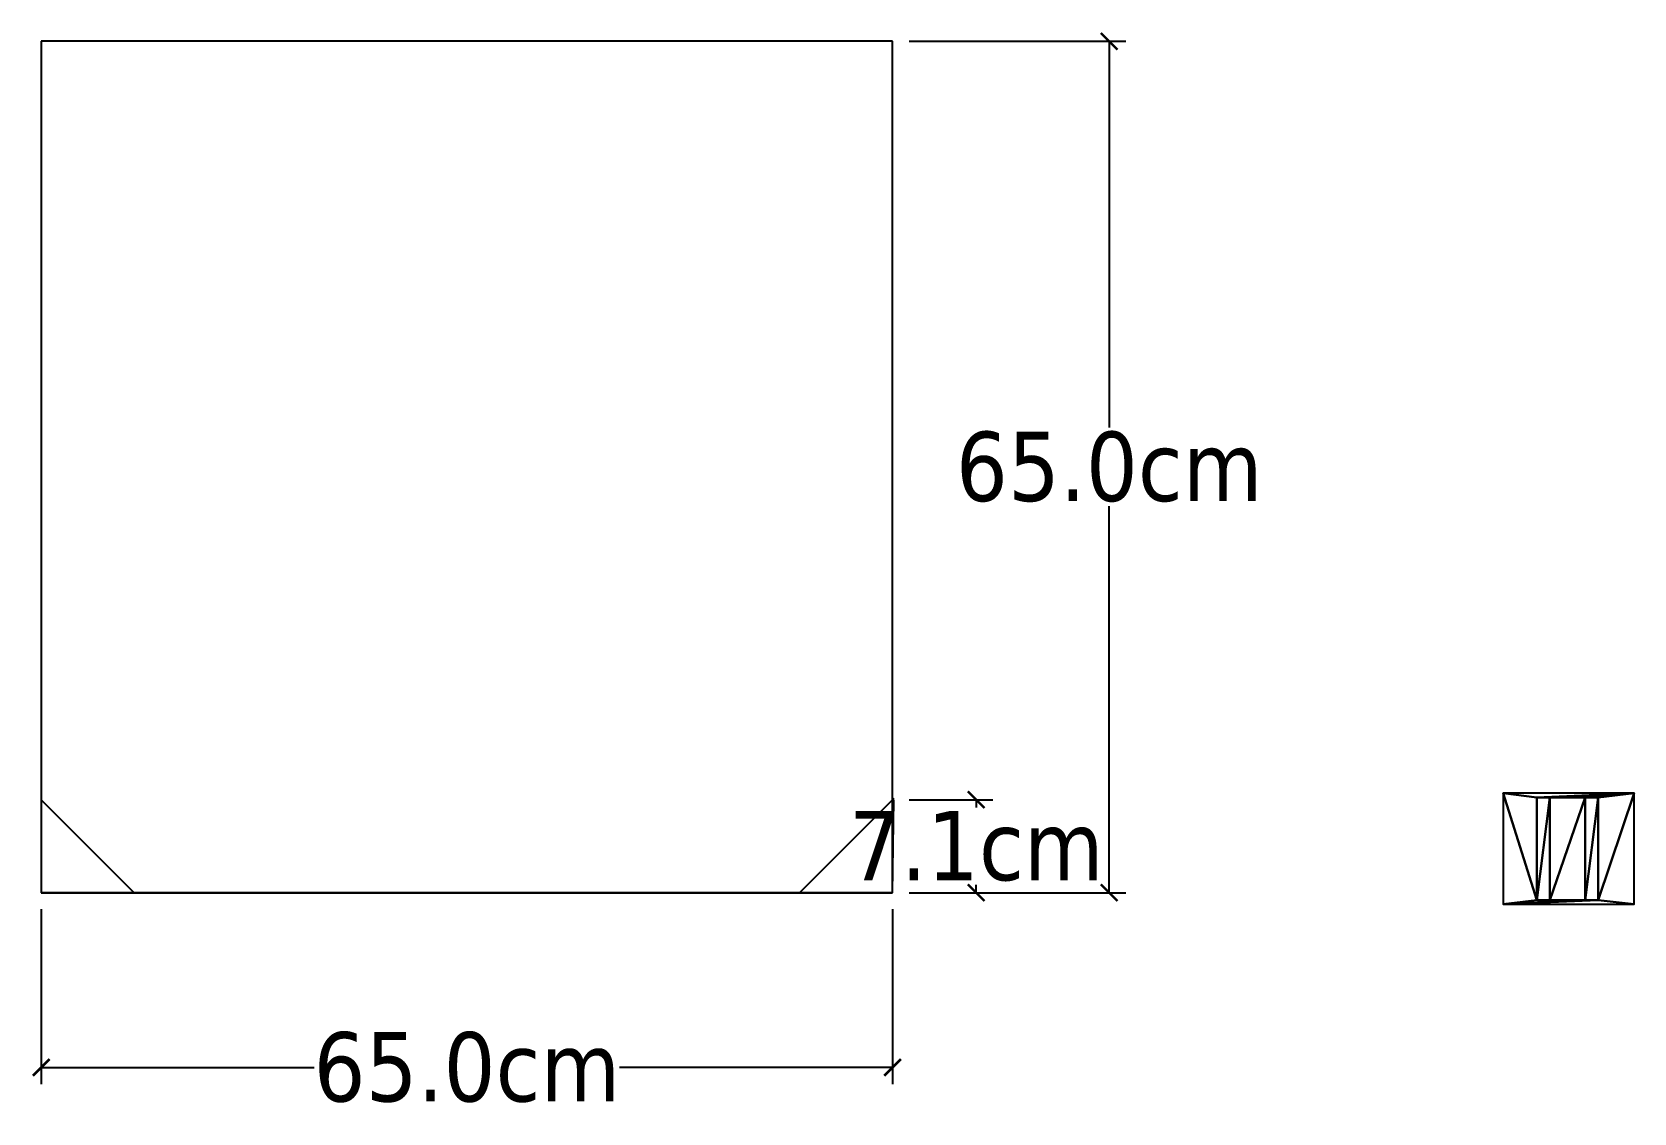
# Model space of a CAD drawing. Extents: x 65 to 187, y 17 to 99.
import ezdxf

# ---------------------------------------------------------------- set-up
doc = ezdxf.new("R2010")
doc.units = 0
doc.header["$LTSCALE"] = 2.54
doc.layers.get('0').update_dxf_attribs({"color": 13, "linetype": 'CONTINUOUS'})
doc.layers.get('DEFPOINTS').update_dxf_attribs({"linetype": 'CONTINUOUS'})
doc.styles.add('TAHOMA', font='Tahoma.ttf')
doc.dimstyles.new('DIMSTYLE1', dxfattribs={"dimtxt": 5.290645, "dimasz": 1.27, "dimexe": 1.27, "dimexo": 1.27, "dimgap": 0.254, "dimtad": 0, "dimtih": 1, "dimtoh": 1, "dimdec": 1, "dimzin": 0, "dimtxsty": 'TAHOMA', "dimblk": 'ARCHTICK', "dimcen": 0.09, "dimazin": 3, "dimtfac": 1, "dimtdec": 4, "dimtofl": 0, "dimtmove": 0, "dimatfit": 3, "dimtolj": 1, "dimtzin": 0})

# ---------------------------------------------------------------- blocks, each defined once
blk = doc.blocks.new('_ARCHTICK')
at = {"color": 0, "linetype": 'BYBLOCK', "const_width": 0.15}
blk.add_lwpolyline([(-0.5, -0.5), (0.5, 0.5)], dxfattribs=at)
blk = doc.blocks.new('*D3')
at = {"color": 0}
for p, q in [((65.61, 32.5), (65.61, 19.16)), ((130.61, 32.5), (130.61, 19.16)), ((65.61, 20.43), (86.46, 20.43)), ((130.61, 20.43), (109.76, 20.43))]:
    blk.add_line(p, q, dxfattribs=at)
at = {"layer": 'DEFPOINTS', "color": 0}
for p in [(65.61, 33.77), (130.61, 33.77), (130.61, 20.43)]:
    blk.add_point(p, dxfattribs=at)
at = {"color": 0, "xscale": 1.27, "yscale": 1.27, "zscale": 1.27, "rotation": 180}
blk.add_blockref('_ARCHTICK', (65.61, 20.43), dxfattribs=at)
at = {"color": 0, "xscale": 1.27, "yscale": 1.27, "zscale": 1.27}
blk.add_blockref('_ARCHTICK', (130.61, 20.43), dxfattribs=at)
at = {"color": 0, "insert": (98.11, 20.43), "char_height": 5.291, "attachment_point": 5, "style": 'TAHOMA'}
blk.add_mtext('\\A1;65.0cm', dxfattribs=at)
blk = doc.blocks.new('*D4')
at = {"color": 0}
for p, q in [((131.88, 98.77), (148.42, 98.77)), ((147.15, 98.77), (147.15, 69.28)), ((147.15, 33.77), (147.15, 63.27)), ((131.88, 33.77), (148.42, 33.77))]:
    blk.add_line(p, q, dxfattribs=at)
at = {"layer": 'DEFPOINTS', "color": 0}
for p in [(130.61, 98.77), (147.15, 98.77), (130.61, 33.77)]:
    blk.add_point(p, dxfattribs=at)
at = {"color": 0, "xscale": 1.27, "yscale": 1.27, "zscale": 1.27}
for p, rotation in [((147.15, 98.77), 90), ((147.15, 33.77), 270)]:
    blk.add_blockref('_ARCHTICK', p, dxfattribs=dict(at, rotation=rotation))
at = {"color": 0, "insert": (147.15, 66.27), "char_height": 5.291, "attachment_point": 5, "style": 'TAHOMA'}
blk.add_mtext('\\A1;65.0cm', dxfattribs=at)
blk = doc.blocks.new('*D6')
at = {"color": 0}
for p, q in [((131.88, 40.87), (138.27, 40.87)), ((137, 40.87), (137, 40.27)), ((137, 33.77), (137, 34.37)), ((131.88, 33.77), (138.27, 33.77))]:
    blk.add_line(p, q, dxfattribs=at)
at = {"layer": 'DEFPOINTS', "color": 0}
for p in [(130.61, 40.87), (137, 40.87), (130.61, 33.77)]:
    blk.add_point(p, dxfattribs=at)
at = {"color": 0, "xscale": 1.27, "yscale": 1.27, "zscale": 1.27}
for p, rotation in [((137, 40.87), 90), ((137, 33.77), 270)]:
    blk.add_blockref('_ARCHTICK', p, dxfattribs=dict(at, rotation=rotation))
at = {"color": 0, "insert": (137, 37.32), "char_height": 5.291, "attachment_point": 5, "style": 'TAHOMA'}
blk.add_mtext('\\A1;7.1cm', dxfattribs=at)

msp = doc.modelspace()

# ---------------------------------------------------------------- linework, layer by layer
at = {"color": 0}
for p, q in [((65.61, 98.77), (65.61, 40.87)), ((130.61, 98.77), (65.61, 98.77)), ((65.61, 98.77), (65.61, 98.77, 65)), ((65.61, 98.77, 65), (65.61, 40.87, 65)), ((130.61, 98.77, 65), (65.61, 98.77, 65)), ((130.61, 98.77), (130.61, 98.77, 65)), ((130.61, 40.87), (130.61, 98.77)), ((130.61, 40.87, 65), (130.61, 98.77, 65)), ((65.61, 40.87), (65.61, 33.77)), ((65.61, 40.87, 65), (65.61, 33.77, 65)), ((65.61, 40.87, 65), (65.61, 40.87)), ((72.71, 33.77, 65), (65.61, 40.87, 65)), ((65.61, 40.87), (72.71, 33.77)), ((130.61, 40.87, 65), (123.51, 33.77, 65)), ((123.51, 33.77), (130.61, 40.87)), ((130.61, 40.87), (130.73, 40.99)), ((130.61, 33.77), (130.61, 40.87)), ((130.61, 33.77, 65), (130.61, 40.87, 65)), ((130.61, 33.77), (130.72, 40.87)), ((130.61, 40.87), (130.61, 40.87, 65)), ((187.22, 41.38, 64.44), (177.22, 41.38, 64.44)), ((177.22, 41.38, 64.44), (177.22, 32.89)), ((179.79, 41.04, 61.87), (179.79, 33.21, 2.39)), ((180.79, 41.04, 61.87), (179.79, 41.04, 61.87)), ((180.79, 41.04, 61.87), (179.79, 41.04, 61.87)), ((179.79, 41.04, 61.87), (179.79, 33.21, 2.39)), ((180.79, 33.21, 2.39), (180.79, 41.04, 61.87)), ((180.79, 33.21, 2.39), (180.79, 41.04, 61.87)), ((184.48, 41.04, 61.87), (183.48, 41.04, 61.87)), ((183.48, 41.04, 61.87), (183.48, 33.21, 2.38)), ((184.48, 41.04, 61.87), (183.48, 41.04, 61.87)), ((183.48, 41.04, 61.87), (183.48, 33.21, 2.38)), ((184.48, 33.21, 2.38), (184.48, 41.04, 61.87)), ((184.48, 33.21, 2.38), (184.48, 41.04, 61.87)), ((187.22, 32.89), (187.22, 41.38, 64.44)), ((65.61, 33.77, 65), (65.61, 33.77)), ((65.61, 33.77), (72.71, 33.77)), ((72.71, 33.77, 65), (65.61, 33.77, 65)), ((72.71, 33.77), (123.51, 33.77)), ((123.51, 33.77, 65), (72.71, 33.77, 65)), ((72.71, 33.77), (72.71, 33.77, 65)), ((130.61, 33.77, 65), (123.51, 33.77, 65)), ((123.51, 33.77), (130.61, 33.77)), ((123.51, 33.77, 65), (123.51, 33.77)), ((130.61, 33.77), (130.61, 33.77, 65)), ((179.79, 33.21, 2.39), (180.79, 33.21, 2.39)), ((179.79, 33.21, 2.39), (180.79, 33.21, 2.39)), ((183.48, 33.21, 2.38), (184.48, 33.21, 2.38)), ((183.48, 33.21, 2.38), (184.48, 33.21, 2.38)), ((177.22, 32.89), (187.22, 32.89))]:
    msp.add_line(p, q, dxfattribs=at)

# ---------------------------------------------------------------- dimensions: what is measured, and where the dimension line sits
at = {"color": 49}
for base, p2, picture, middle in [((147.15, 98.77), (130.61, 98.77), '*D4', (147.15, 66.27)), ((137, 40.87), (130.61, 40.87), '*D6', (137, 37.32))]:
    dim = msp.add_linear_dim(base=base, p1=(130.61, 33.77), p2=p2, angle=90, dimstyle='DIMSTYLE1', override={"dimpost": 'cm'}, dxfattribs=at)
    dim.commit()
    dim.dimension.update_dxf_attribs({"geometry": picture, "text_midpoint": middle})
dim = msp.add_linear_dim(base=(130.61, 20.43), p1=(65.61, 33.77), p2=(130.61, 33.77), dimstyle='DIMSTYLE1', override={"dimpost": 'cm'}, dxfattribs=at)
dim.commit()
dim.dimension.update_dxf_attribs({"geometry": '*D3', "text_midpoint": (98.11, 20.43)})

# ---------------------------------------------------------------- meshes
at = {"color": 0}
mesh = msp.add_polyface(dxfattribs=at)
corners = [(65.61, 40.87), (72.71, 33.77, 65), (72.71, 33.77), (65.61, 40.87, 65)]
mesh.append_faces([[corners[k] for k in face] for face in [(0, 1, 2), (1, 0, 3)]], dxfattribs={"vtx0": -1, "color": 0})
mesh = msp.add_polyface(dxfattribs=at)
corners = [(123.51, 33.77, 65), (130.61, 40.87), (123.51, 33.77), (130.61, 40.87, 65)]
mesh.append_faces([[corners[k] for k in face] for face in [(0, 1, 2), (1, 0, 3)]], dxfattribs={"vtx0": -1, "color": 0})
mesh = msp.add_polyface(dxfattribs=at)
corners = [(187.22, 32.89), (184.48, 33.21, 2.38), (177.22, 32.89), (187.22, 41.38, 64.44), (184.48, 41.04, 61.87), (183.48, 41.04, 61.87), (180.79, 41.04, 61.87), (179.79, 41.04, 61.87), (179.79, 33.21, 2.39), (177.22, 41.38, 64.44), (183.48, 33.21, 2.38), (180.79, 33.21, 2.39)]
mesh.append_faces([[corners[k] for k in face] for face in [(0, 1, 2), (1, 3, 4), (4, 3, 5), (6, 3, 7), (2, 8, 9), (10, 2, 1), (8, 10, 11), (9, 7, 3), (5, 11, 10), (11, 5, 6)]], dxfattribs={"vtx0": -1, "vtx1": -1, "color": 0})
mesh.append_faces([[corners[k] for k in face] for face in [(5, 3, 6), (8, 2, 10)]], dxfattribs={"vtx0": -1, "vtx1": -1, "vtx2": -1, "color": 0})
mesh.append_faces([[corners[k] for k in face] for face in [(1, 0, 3), (9, 8, 7)]], dxfattribs={"vtx0": -1, "vtx2": -1, "color": 0})
mesh = msp.add_polyface(dxfattribs=at)
corners = [(180.79, 41.04, 61.87), (179.79, 33.21, 2.39), (180.79, 33.21, 2.39), (179.79, 41.04, 61.87)]
mesh.append_faces([[corners[k] for k in face] for face in [(0, 1, 2), (1, 0, 3)]], dxfattribs={"vtx0": -1, "color": 0})
mesh = msp.add_polyface(dxfattribs=at)
corners = [(184.48, 41.04, 61.87), (183.48, 33.21, 2.38), (184.48, 33.21, 2.38), (183.48, 41.04, 61.87)]
mesh.append_faces([[corners[k] for k in face] for face in [(0, 1, 2), (1, 0, 3)]], dxfattribs={"vtx0": -1, "color": 0})

doc.saveas('drawing.dxf')
